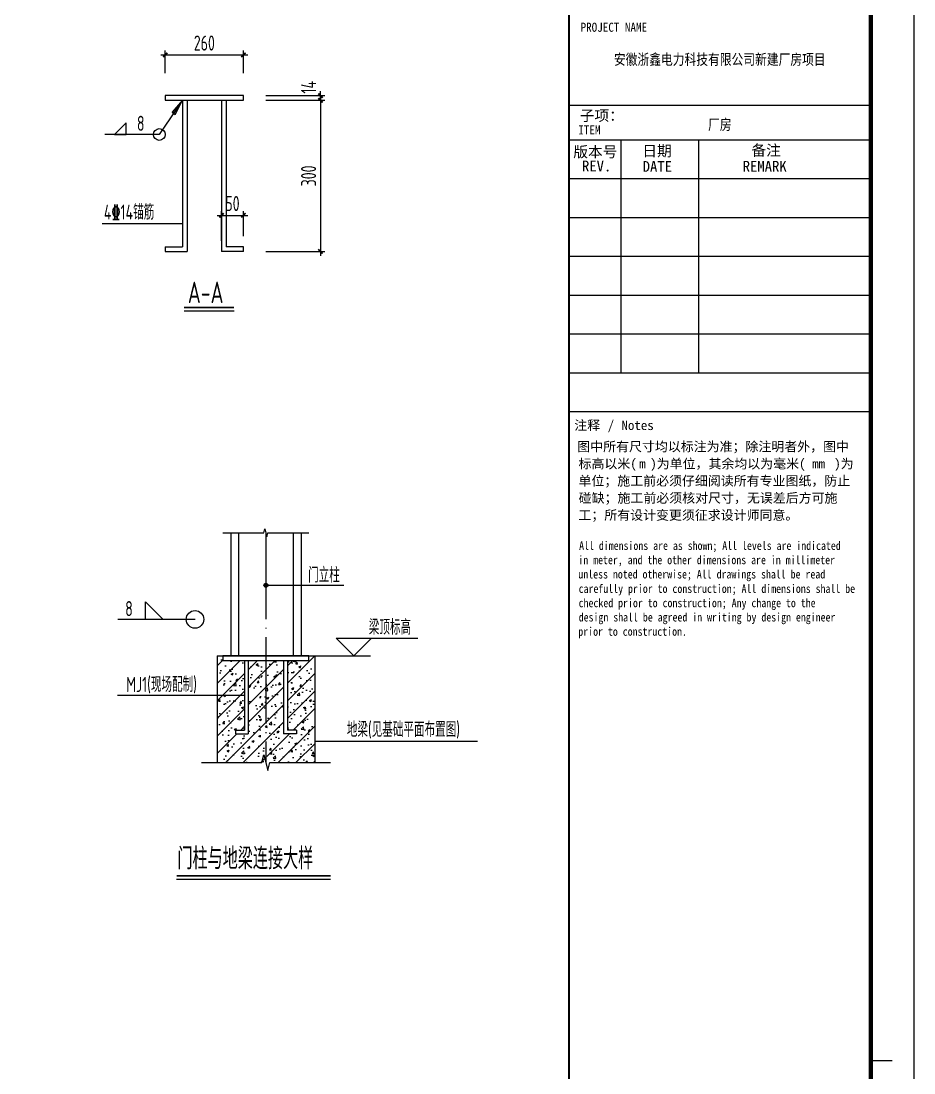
# Model space of a CAD drawing. Extents: x 899043 to 2598688, y -137197 to 211789.
# Drawn here: x 1972371 to 2003434, y 66633 to 103215 of the extents above; entities that cross this region are included whole.
import ezdxf
from ezdxf.enums import TextEntityAlignment as Align

# ---------------------------------------------------------------- set-up
doc = ezdxf.new("R2010")
doc.units = 0
doc.header["$LTSCALE"] = 1500
doc.header["$MEASUREMENT"] = 0
doc.linetypes.add('DOTE', pattern=[2.42, 2, -0.2, 0.02, -0.2])
doc.linetypes.add('x', pattern=[5, 3, -2])
for name, color, linetype in [('00-tk', 151, 'Continuous'), ('1', 2, 'Continuous'), ('AXIS', 3, 'Continuous'), ('DIM', 3, 'Continuous'), ('DOTE', 1, 'Continuous'), ('PUB_TEXT', 7, 'Continuous'), ('SYMB', 7, 'Continuous'), ('X', 2, 'x'), ('XIXIAN', 7, 'Continuous')]:
    doc.layers.add(name, color=color, linetype=linetype)
doc.layers.add('钢板标注', color=9, linetype='Continuous', lineweight=18)
doc.styles.add('DS6HT', font='simhei.ttf', dxfattribs={"width": 0.8})
doc.styles.add('H1', font='')
doc.styles.add('TSSD_Dimension', font='Tssdeng.shx', dxfattribs={"width": 0.7, "bigfont": 'hztxt.shx'})
doc.styles.get('H1').set_extended_font_data('SimSun')
doc.dimstyles.new('TSSD_150_150', dxfattribs={"dimtxt": 525, "dimasz": 150, "dimexe": 150, "dimexo": 375, "dimgap": 150, "dimtad": 1, "dimdec": 0, "dimzin": 0, "dimdsep": 46, "dimtxsty": 'TSSD_Dimension', "dimblk": 'ARCHTICK', "dimblk1": 'ARCHTICK', "dimblk2": 'ARCHTICK', "dimcen": 0, "dimdle": 150, "dimclrt": 7, "dimadec": 0, "dimazin": 0, "dimtfac": 1, "dimtdec": 0, "dimtix": 1, "dimtmove": 2, "dimatfit": 3, "dimfxl": 0, "dimtolj": 1, "dimtzin": 0, "dimarcsym": 0})

# ---------------------------------------------------------------- blocks, each defined once
blk = doc.blocks.new('_ArchTick')
at = {"color": 0, "linetype": 'ByBlock', "const_width": 0.4}
blk.add_lwpolyline([(-0.5, -0.5), (0.5, 0.5)], dxfattribs=at)
blk = doc.blocks.new('*D754')
at = {"layer": 'Defpoints', "color": 0}
for p in [(1980106, 102037), (1977387, 101030, 0), (1980106, 101030, 0)]:
    blk.add_point(p, dxfattribs=at)
at = {"layer": 'DIM', "color": 0, "lineweight": -2}
for p, q in [((1977387, 101405), (1977387, 102187)), ((1980106, 101405), (1980106, 102187)), ((1977237, 102037), (1980256, 102037))]:
    blk.add_line(p, q, dxfattribs=at)
at = {"layer": 'DIM', "color": 0, "lineweight": -2, "xscale": 150, "yscale": 150, "zscale": 150, "rotation": 180}
blk.add_blockref('_ArchTick', (1977387, 102037), dxfattribs=at)
at = {"layer": 'DIM', "color": 0, "lineweight": -2, "xscale": 150, "yscale": 150, "zscale": 150}
blk.add_blockref('_ArchTick', (1980106, 102037), dxfattribs=at)
at = {"layer": 'DIM', "color": 7, "insert": (1978747, 102449), "char_height": 525, "attachment_point": 5, "style": 'TSSD_Dimension'}
blk.add_mtext('\\A1;260', dxfattribs=at)
blk = doc.blocks.new('*D755')
at = {"layer": 'Defpoints', "color": 0}
for p in [(1980514, 100459), (1980514, 95200), (1982786, 95200)]:
    blk.add_point(p, dxfattribs=at)
at = {"layer": 'DIM', "color": 0, "lineweight": -2}
for p, q in [((1982786, 100609), (1982786, 95050)), ((1980889, 100459), (1982936, 100459)), ((1980889, 95200), (1982936, 95200))]:
    blk.add_line(p, q, dxfattribs=at)
at = {"layer": 'DIM', "color": 0, "lineweight": -2, "xscale": 150, "yscale": 150, "zscale": 150}
for p, rotation in [((1982786, 100459), 90), ((1982786, 95200), 270)]:
    blk.add_blockref('_ArchTick', p, dxfattribs=dict(at, rotation=rotation))
at = {"layer": 'DIM', "color": 7, "insert": (1982374, 97829), "char_height": 525, "attachment_point": 5, "rotation": 90, "style": 'TSSD_Dimension'}
blk.add_mtext('\\A1;300', dxfattribs=at)
blk = doc.blocks.new('*D756')
at = {"layer": 'Defpoints', "color": 0}
for p in [(1980514, 100622), (1982786, 100622), (1980514, 100459)]:
    blk.add_point(p, dxfattribs=at)
at = {"layer": 'DIM', "color": 0, "lineweight": -2}
for p, q in [((1980889, 100622), (1982936, 100622)), ((1982786, 100622), (1982786, 100772)), ((1982786, 100459), (1982786, 100622)), ((1980889, 100459), (1982936, 100459)), ((1982786, 100459), (1982786, 100309))]:
    blk.add_line(p, q, dxfattribs=at)
at = {"layer": 'DIM', "color": 0, "lineweight": -2, "xscale": 150, "yscale": 150, "zscale": 150}
for p, rotation in [((1982786, 100622), 270), ((1982786, 100459), 90)]:
    blk.add_blockref('_ArchTick', p, dxfattribs=dict(at, rotation=rotation))
at = {"layer": 'DIM', "color": 7, "insert": (1982374, 100911), "char_height": 525, "attachment_point": 5, "rotation": 90, "style": 'TSSD_Dimension'}
blk.add_mtext('\\A1;14', dxfattribs=at)
blk = doc.blocks.new('*D757')
at = {"layer": 'Defpoints', "color": 0}
for p in [(1980106, 96457), (1979345, 95200, 0), (1980106, 95363, 0)]:
    blk.add_point(p, dxfattribs=at)
at = {"layer": 'DIM', "color": 0, "lineweight": -2}
for p, q in [((1979345, 95575), (1979345, 96607)), ((1980106, 95738), (1980106, 96607)), ((1979195, 96457), (1980256, 96457))]:
    blk.add_line(p, q, dxfattribs=at)
at = {"layer": 'DIM', "color": 0, "lineweight": -2, "xscale": 150, "yscale": 150, "zscale": 150, "rotation": 180}
blk.add_blockref('_ArchTick', (1979345, 96457), dxfattribs=at)
at = {"layer": 'DIM', "color": 0, "lineweight": -2, "xscale": 150, "yscale": 150, "zscale": 150}
blk.add_blockref('_ArchTick', (1980106, 96457), dxfattribs=at)
at = {"layer": 'DIM', "color": 7, "insert": (1979726, 96869), "char_height": 525, "attachment_point": 5, "style": 'TSSD_Dimension'}
blk.add_mtext('\\A1;50', dxfattribs=at)
blk = doc.blocks.new('A$C16496DF1')
at = {"layer": '00-tk'}
for p, q in [((178350, 126150), (178350, 0)), ((166350, 124650), (166350, 1500)), ((176850, 124650), (176850, 1500)), ((166350, 96300), (176850, 96300)), ((166350, 95100), (176850, 95100)), ((166350, 95100), (176850, 95100)), ((166350, 95100), (176850, 95100)), ((166350, 95100), (176850, 95100)), ((166350, 95100), (176850, 95100)), ((166350, 95100), (176850, 95100)), ((166350, 95100), (176850, 95100)), ((166350, 95100), (176850, 95100)), ((168150, 95100), (168150, 87000)), ((170850, 95100), (170850, 87000)), ((166350, 93750), (176850, 93750)), ((166350, 92400), (176850, 92400)), ((166350, 91050), (176850, 91050)), ((166350, 89700), (176850, 89700)), ((166350, 88350), (176850, 88350)), ((166350, 87000), (176850, 87000)), ((166350, 85650), (176850, 85650))]:
    blk.add_line(p, q, dxfattribs=at)
at = {"layer": '00-tk', "const_width": 150}
blk.add_lwpolyline([(3750, 124650), (176850, 124650), (176850, 1500), (3750, 1500)], close=True, dxfattribs=at)
at = {"layer": '00-tk'}
for points, const_width in [([(166350, 1500), (166350, 124650)], 75), ([(176850, 63075), (177600, 63075)], 52.5)]:
    blk.add_lwpolyline(points, dxfattribs=dict(at, const_width=const_width))
for s, height, style, width, p in [('PROJECT NAME', 315, 'DS6HT', 0.9, (166752, 98856)), ('ITEM', 315, 'DS6HT', 0.9, (166672, 95285)), ('All dimensions are as shown; All levels are indicated', 297, 'H1', 0.85, (166701, 80838)), ('in meter, and the other dimensions are in millimeter', 297, 'H1', 0.85, (166674, 80341)), ('unless noted otherwise; All drawings shall be read', 297, 'H1', 0.85, (166675, 79844)), ('carefully prior to construction; All dimensions shall be', 297, 'H1', 0.85, (166685, 79342)), ('checked prior to construction; Any change to the', 297, 'H1', 0.85, (166685, 78845)), ('design shall be agreed in writing by design engineer', 297, 'H1', 0.85, (166687, 78349)), ('prior to construction.', 297, 'H1', 0.85, (166674, 77852))]:
    blk.add_text(s, height=height, dxfattribs=dict(at, style=style, width=width)).set_placement(p)
at = {"layer": '00-tk', "color": 0, "style": 'DS6HT', "width": 0.8}
for s, p in [('安徽浙鑫电力科技有限公司新建厂房项目', (171595, 97708)), ('厂房', (171595, 95443))]:
    blk.add_text(s, height=375, dxfattribs=at).set_placement(p, align=Align.CENTER)
at = {"layer": '00-tk'}
for s, height, style, p in [('子项：', 375, 'DS6HT', (166724, 95757)), ('版本号', 375, 'DS6HT', (166499, 94493)), ('日期', 375, 'DS6HT', (168899, 94527)), ('备注', 375, 'DS6HT', (172695, 94547)), ('REV.', 375, 'DS6HT', (166801, 94000)), ('DATE', 375, 'DS6HT', (168913, 93986)), ('REMARK', 375, 'DS6HT', (172392, 93991)), ('注释', 330, 'H1', (166533, 85007)), (' / ', 330, 'H1', (167471, 85007)), ('Notes', 330, 'H1', (168175, 85007)), ('图中所有尺寸均以标注为准；除注明者外，图中', 330, 'H1', (166637, 84267)), ('标高以米(', 330, 'H1', (166681, 83671)), ('m', 330, 'H1', (168793, 83671)), (')为单位，其余均以为毫米(', 330, 'H1', (169177, 83671)), ('mm', 330, 'H1', (174809, 83671)), (')为', 330, 'H1', (175577, 83671)), ('单位；施工前必须仔细阅读所有专业图纸，防止', 330, 'H1', (166679, 83075)), ('碰缺；施工前必须核对尺寸，无误差后方可施', 330, 'H1', (166686, 82479)), ('工；所有设计变更须征求设计师同意。', 330, 'H1', (166677, 81884))]:
    blk.add_text(s, height=height, dxfattribs=dict(at, style=style)).set_placement(p)

msp = doc.modelspace()

# ---------------------------------------------------------------- hatches: boundary and pattern name
at = {"layer": 'XIXIAN', "linetype": 'ByBlock'}
msp.add_hatch(color=256, dxfattribs=at).paths.add_polyline_path([(1977985.4, 100458.9), (1977624.6, 100046.3), (1977737.2, 99970.2)])
h = msp.add_hatch(color=256, dxfattribs=at)
edge = h.paths.add_edge_path()
edge.add_arc((1980889, 83594), 68, 0, 360)
h = msp.add_hatch(dxfattribs=at)
h.set_pattern_fill('AR-CONC', color=256, scale=407.893921, style=0)
h.set_pattern_definition([(50, (1029972.74, 441703.25), (743.1202, -65.01456), [77.7038, -854.7417]), (355, (1029972.7, 441703.25), (-143.75334, 779.30843), [62.16303, -683.79337]), (100.451, (1030034.66, 441697.8), (599.36953, 714.2903), [66.038, -726.4183]), (46.1842, (1029972.7, 441910.5), (1105.7149, -171.4881), [116.5557, -1282.1126]), (96.6356, (1030064.9, 441896.2), (968.3574, 1009.2338), [99.057, -1089.6274]), (351.184, (1029972.7, 441910.5), (968.359, 1009.232), [93.2446, -1025.69]), (21, (1030076.34, 441858.66), (618.42788, -417.13483), [77.7038, -854.7417]), (326, (1030076.34, 441858.66), (252.0867, 751.2915), [62.16303, -683.79337]), (71.4514, (1030127.9, 441823.9), (870.5129, 334.15836), [66.038, -726.4183]), (37.5, (1029972.74, 441703.25), (12.598225, 344.894863), [0, -675.50496, 0, -694.15387, 0, -686.3835]), (7.5, (1029972.74, 441703.25), (272.55334, 408.63047), [0, -395.77131, 0, -659.9642, 0, -261.60277]), (327.5, (1029741.7, 441703.25), (553.065795, -23.3672), [0, -259.01264, 0, -808.11944, 0, -1072.31233]), (317.5, (1029638.1, 441703.25), (604.20993, 103.7131), [0, -336.71643, 0, -536.6742, 0, -761.49716])])
h.paths.add_polyline_path([(1981636.8, 78559.1), (1981951.6, 78559.1), (1981951.6, 78423.1), (1981500.9, 78423.1), (1981500.9, 80979.2), (1980889, 80979.2), (1980889, 77970.6), (1980943.4, 77426.8), (1982588.6, 77426.8), (1982588.6, 81142.4), (1982384.6, 81142.4), (1982384.6, 80979.2), (1981636.8, 80979.2)])
h.paths.add_polyline_path([(1980277.2, 78423.1), (1979826.5, 78423.1), (1979826.5, 78559.1), (1980141.2, 78559.1), (1980141.2, 80979.2), (1979393.4, 80979.2), (1979393.4, 81142.4), (1979189.5, 81142.4), (1979189.5, 77426.8), (1980889, 77426.8), (1980889, 77970.6), (1980889, 80979.2), (1980277.2, 80979.2)])
h = msp.add_hatch(dxfattribs=at)
h.set_pattern_fill('ANSI31', color=256, scale=271.929281, style=0)
h.set_pattern_definition([(45, (1029972.74, 441703.25), (-305.24932, 305.24932), [])])
h.paths.add_polyline_path([(1982588.6, 81142.4), (1982384.6, 81142.4), (1982384.6, 80979.2), (1981636.8, 80979.2), (1981636.8, 78559.1), (1981951.6, 78559.1), (1981951.6, 78423.1), (1981500.9, 78423.1), (1981500.9, 80979.2), (1980889, 80979.2), (1980889, 77970.6), (1980943.4, 77426.8), (1982588.6, 77426.8)])
h.paths.add_polyline_path([(1980889, 80979.2), (1980277.2, 80979.2), (1980277.2, 78423.1), (1979826.5, 78423.1), (1979826.5, 78559.1), (1980141.2, 78559.1), (1980141.2, 80979.2), (1979393.4, 80979.2), (1979393.4, 81142.4), (1979189.5, 81142.4), (1979189.5, 77426.8), (1980889, 77426.8), (1980889, 77970.6)])

# ---------------------------------------------------------------- linework, layer by layer
at = {"layer": '00-tk'}
msp.add_line((1991433.5, 128635.4), (1991433.5, 5485.4), dxfattribs=at)
at = {"layer": '00-tk', "const_width": 75}
msp.add_lwpolyline([(1991433.5, 5485.4), (1991433.5, 128635.4)], dxfattribs=at)
at = {"layer": '1', "linetype": 'ByBlock'}
for p, q in [((1980106.4, 100622, 0), (1977387.1, 100622, 0)), ((1980106.4, 100458.9, 0), (1980106.4, 100622, 0)), ((1977387.1, 100458.9, 0), (1980106.4, 100458.9, 0)), ((1977985.4, 100458.9, 0), (1977985.4, 95362.8, 0)), ((1978148.5, 100458.9, 0), (1978148.5, 95199.6, 0)), ((1979345, 100458.9, 0), (1979345, 95199.6, 0)), ((1979508.2, 100458.9, 0), (1979508.2, 95362.8, 0)), ((1977387.1, 95362.8, 0), (1977985.4, 95362.8, 0)), ((1977387.1, 95362.8, 0), (1977387.1, 95199.6, 0)), ((1977387.1, 95199.6, 0), (1978148.5, 95199.6, 0)), ((1980106.4, 95199.6, 0), (1979345, 95199.6, 0)), ((1980106.4, 95362.8, 0), (1979508.2, 95362.8, 0)), ((1980106.4, 95199.6, 0), (1980106.4, 95362.8, 0)), ((1979665.4, 85414.6, 0), (1979665.4, 81142.4, 0)), ((1982112.7, 85414.6, 0), (1982112.7, 81142.4, 0)), ((1979189.5, 81142.4, 0), (1982588.6, 81142.4, 0)), ((1979189.5, 81142.4, 0), (1979189.5, 77426.8, 0)), ((1980141.2, 80979.2, 0), (1980141.2, 78559.1, 0)), ((1980277.2, 80979.2, 0), (1980277.2, 78423.1, 0)), ((1981500.9, 80979.2, 0), (1981500.9, 78423.1, 0)), ((1981636.8, 80979.2, 0), (1981636.8, 78559.1, 0)), ((1982588.6, 81142.4, 0), (1982588.6, 77426.8, 0)), ((1979826.5, 78559.1, 0), (1980141.2, 78559.1, 0)), ((1979826.5, 78559.1, 0), (1979826.5, 78423.1, 0)), ((1979826.5, 78423.1, 0), (1980277.2, 78423.1, 0)), ((1981951.6, 78423.1, 0), (1981500.9, 78423.1, 0)), ((1981951.6, 78559.1, 0), (1981636.8, 78559.1, 0)), ((1981951.6, 78559.1, 0), (1981951.6, 78423.1, 0))]:
    msp.add_line(p, q, dxfattribs=at)
at = {"layer": '1', "linetype": 'ByBlock', "elevation": 0}
for points in [[(1977387.1, 100622), (1977387.1, 100458.9), (1980106.4, 100458.9), (1980106.4, 100622)], [(1976032.5, 99676.5), (1975624.6, 99268.6), (1976032.5, 99268.6)], [(1976699.8, 83018), (1977311.7, 82406.2), (1976699.8, 82406.2)], [(1979393.4, 81142.4), (1979393.4, 80979.2), (1982384.6, 80979.2), (1982384.6, 81142.4)]]:
    msp.add_lwpolyline(points, close=True, dxfattribs=at)
at = {"layer": 'AXIS', "color": 2}
msp.add_line((1978422.8, 82406.2, 0), (1975743.4, 82406.2, 0), dxfattribs=at)
at = {"layer": 'DIM', "linetype": 'ByBlock'}
for p, q in [((1978043.5, 93141.5, 0), (1979781.2, 93141.5, 0)), ((1977784.5, 73371.7, 0), (1983141.6, 73371.7, 0))]:
    msp.add_line(p, q, dxfattribs=at)
at = {"layer": 'DIM', "linetype": 'ByBlock', "const_width": 54, "elevation": 0}
for points in [[(1978043.5, 93254.8), (1979781.2, 93254.8)], [(1977784.5, 73485), (1983141.6, 73485)]]:
    msp.add_lwpolyline(points, dxfattribs=at)
at = {"layer": 'DOTE', "color": 251, "linetype": 'DOTE'}
msp.add_line((1980889, 85414.6, 0), (1980889, 77426.8, 0), dxfattribs=at)
at = {"layer": 'SYMB', "linetype": 'ByBlock'}
for points in [[(1979393.4, 85414.6), (1980821.1, 85414.6), (1980855, 85550.6), (1980923.1, 85278.6), (1980957, 85414.6), (1982384.6, 85414.6)], [(1978645.6, 77426.8), (1980753.1, 77426.8), (1980820.9, 77698.8), (1980957.2, 77154.8), (1981025, 77426.8), (1983132.5, 77426.8)]]:
    msp.add_lwpolyline(points, dxfattribs=at)
msp.add_lwpolyline([(1979665.4, 81142.4, 0, 90.6, 0), (1979474.7, 81336.3, 0, 0, 0), (1978422.8, 82406.2, 0, 0, 0)], format="xyseb", dxfattribs=at)
at = {"layer": 'X', "linetype": 'ByBlock'}
for p, q in [((1979937.3, 85414.6, 0), (1979937.3, 81142.4, 0)), ((1981840.8, 85414.6, 0), (1981840.8, 81142.4, 0))]:
    msp.add_line(p, q, dxfattribs=at)
at = {"layer": 'XIXIAN', "linetype": 'ByBlock'}
for p, q in [((1977985.4, 100458.9, 0), (1977181.2, 99268.6, 0)), ((1977737.2, 99970.2, 0), (1977624.6, 100046.3, 0)), ((1977181.2, 99268.6, 0), (1975289.3, 99268.6, 0)), ((1977985.4, 96163.3, 0), (1975190.7, 96163.3, 0)), ((1980889, 83594, 0), (1983598.3, 83594, 0)), ((1983948.2, 81142.4, 0), (1983336.4, 81754.2, 0)), ((1983336.4, 81754.2, 0), (1986171, 81754.2, 0)), ((1984560.1, 81754.2, 0), (1983948.2, 81142.4, 0)), ((1981425.7, 81142.4, 0), (1984529.7, 81142.4, 0)), ((1975727.1, 79769.1, 0), (1980141.2, 79769.1, 0)), ((1982588.6, 78167.8, 0), (1988251.5, 78167.8, 0))]:
    msp.add_line(p, q, dxfattribs=at)
at = {"layer": 'XIXIAN', "linetype": 'ByBlock', "elevation": 0}
msp.add_lwpolyline([(1977985.4, 100458.9), (1977624.6, 100046.3), (1977737.2, 99970.2)], close=True, dxfattribs=at)
at = {"layer": 'XIXIAN', "linetype": 'ByBlock'}
for centre, radius in [((1977181.2, 99268.6, 0), 203.9), ((1980889, 83594, 0), 68), ((1978422.8, 82406.2, 0), 305.9)]:
    msp.add_circle(centre, radius, dxfattribs=at)

# ---------------------------------------------------------------- block references
at = {"layer": '钢板标注', "color": 2, "linetype": 'ByBlock'}
msp.add_blockref('A$C16496DF1', (1825083.5, 3985.4), dxfattribs=at)

# ---------------------------------------------------------------- texts
at = {"layer": '1', "linetype": 'ByBlock', "style": 'TSSD_Dimension', "width": 0.7}
for s, height, p in [('8', 524.9, (1976402.5, 99395.5, 0)), ('4\x8414锚筋', 524.87, (1975254.2, 96308.8, 0)), ('门立柱', 524.87, (1982357.9, 83688.2, 0)), ('8', 524.9, (1975993.9, 82518.5, 0)), ('梁顶标高', 524.87, (1984468.8, 81874.1, 0)), ('MJ1(现场配制)', 524.87, (1976028.5, 79881.4, 0)), ('地梁(见基础平面布置图)', 524.869, (1983704.9, 78315.4, 0))]:
    msp.add_text(s, height=height, dxfattribs=at).set_placement(p)
at = {"layer": 'PUB_TEXT', "color": 7, "style": 'TSSD_Dimension', "width": 0.7}
for s, p in [('A-A', (1978172.9, 93404.5, 0)), ('门柱与地梁连接大样', (1977811, 73716, 0))]:
    msp.add_text(s, height=749.81, dxfattribs=at).set_placement(p)

# ---------------------------------------------------------------- dimensions: what is measured, and where the dimension line sits
at = {"layer": 'DIM'}
dim = msp.add_linear_dim(base=(1980106.4, 102036.5), p1=(1977387.1, 101029.9, 0), p2=(1980106.4, 101029.9, 0), text='260', dimstyle='TSSD_150_150', dxfattribs=at)
dim.commit()
dim.dimension.update_dxf_attribs({"geometry": '*D754', "text_midpoint": (1978746.8, 102449)})
dim = msp.add_linear_dim(base=(1982786.5, 100622), p1=(1980514.3, 100458.9), p2=(1980514.3, 100622), angle=90, text='14', dimstyle='TSSD_150_150', dxfattribs=at)
dim.commit()
dim.dimension.update_dxf_attribs({"geometry": '*D756', "text_midpoint": (1982374, 100911.1), "dimtype": 160})
dim = msp.add_linear_dim(base=(1982786.5, 95199.6), p1=(1980514.3, 100458.9), p2=(1980514.3, 95199.6), angle=90, text='300', dimstyle='TSSD_150_150', dxfattribs=at)
dim.commit()
dim.dimension.update_dxf_attribs({"geometry": '*D755', "text_midpoint": (1982374, 97829.3)})
dim = msp.add_linear_dim(base=(1980106.4, 96456.9, 0), p1=(1979345, 95199.6, 0), p2=(1980106.4, 95362.8, 0), text='50', dimstyle='TSSD_150_150', dxfattribs=at)
dim.commit()
dim.dimension.update_dxf_attribs({"geometry": '*D757', "text_midpoint": (1979725.7, 96869.4, 0), "dimtype": 160})

doc.saveas('drawing.dxf')
